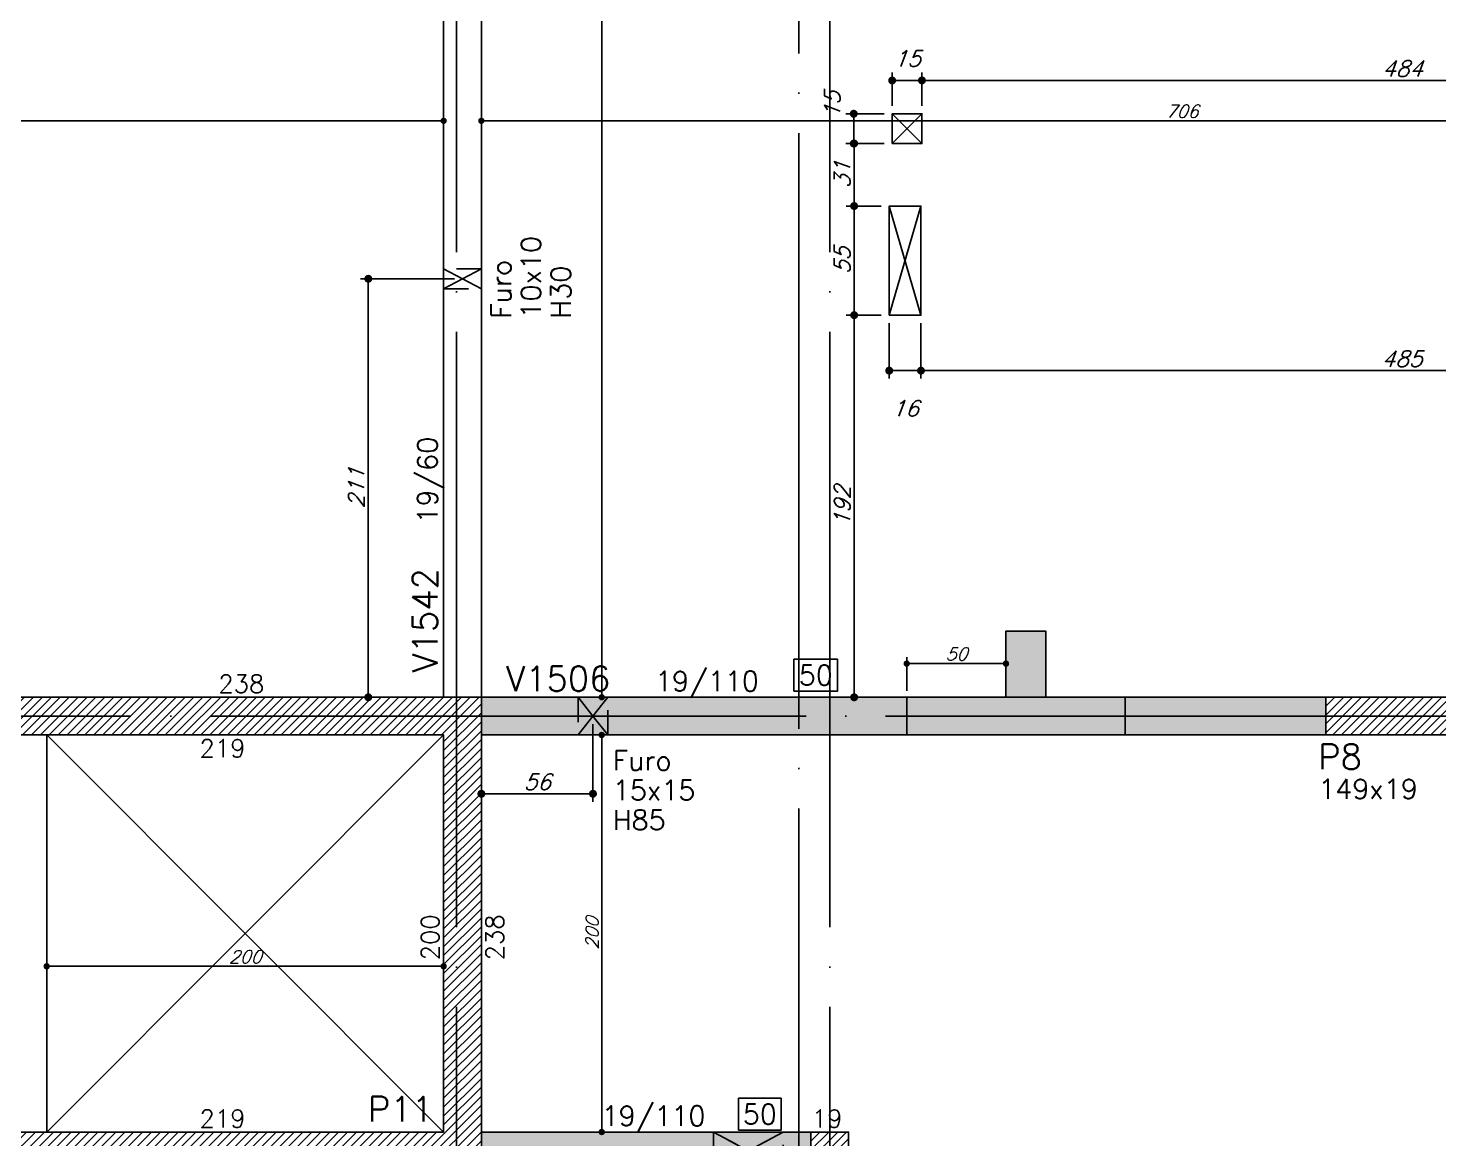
# Model space of a CAD drawing. Header units: millimetres. Extents: x -2368 to 4502, y -1988 to 2217.
# Drawn here: x 1842 to 2552, y 661 to 1221 of the extents above; entities that cross this region are included whole.
import ezdxf
from ezdxf.enums import TextEntityAlignment as Align

# ---------------------------------------------------------------- set-up
doc = ezdxf.new("R2010")
doc.units = ezdxf.units.MM
doc.header["$LTSCALE"] = 50
doc.linetypes.add('EIXO', pattern=[6.8, 6, -0.4, 0, -0.4])
doc.linetypes.add('HIDDEN', pattern=[0.375, 0.25, -0.125])
for name, color, linetype in [('F-CORTE', 4, 'Continuous'), ('F-COTAS', 106, 'Continuous'), ('F-COTAS-FUROS', 50, 'Continuous'), ('F-COTAS-FUROS VIGA', 50, 'Continuous'), ('F-DESNIVEL-1', 254, 'Continuous'), ('F-EIXO', 12, 'EIXO'), ('F-FURO-PAREDE', 2, 'HIDDEN'), ('F-FURO-PAREDE-TEXTOS', 2, 'Continuous'), ('F-LAJES-DIM', 2, 'Continuous'), ('F-PILARES-DIM', 172, 'Continuous'), ('F-PILARES-HACH', 174, 'Continuous'), ('F-PILARES-NOME', 170, 'Continuous'), ('F-PILARES-S', 170, 'Continuous'), ('F-SOLIDO-CORTE', 71, 'Continuous'), ('F-TEXTO', 6, 'Continuous'), ('F-VIGAS', 3, 'Continuous'), ('F-VIGAS-DIM', 2, 'Continuous'), ('F-VIGAS-NOME', 4, 'Continuous'), ('F-VÃO', 1, 'Continuous')]:
    doc.layers.add(name, color=color, linetype=linetype)
doc.styles.add('CP-TEXT-INCL', font='romans.shx', dxfattribs={"oblique": 20})
doc.styles.add('MCP', font='romans.shx')
doc.styles.add('ROMANS', font='romans.shx')
doc.dimstyles.new('CP-COTAS-50', dxfattribs={"dimscale": 0.64, "dimtxt": 10, "dimasz": 5, "dimexe": 5, "dimexo": 5, "dimgap": 2.5, "dimtad": 1, "dimdec": 1, "dimdsep": 46, "dimtxsty": 'CP-TEXT-INCL', "dimblk1": 'DOT', "dimblk2": 'DOT', "dimsah": 1, "dimcen": 9, "dimclrd": 256, "dimclre": 256, "dimclrt": 256, "dimadec": 0, "dimazin": 0, "dimtfac": 1, "dimtdec": 1, "dimtmove": 2, "dimatfit": 3, "dimldrblk": 'DOT', "dimfxl": 0, "dimtolj": 1, "dimarcsym": 0})
doc.dimstyles.new('CP-COTAS-50-FUROS', dxfattribs={"dimscale": 0.8, "dimtxt": 10, "dimasz": 5, "dimexe": 5, "dimexo": 5, "dimgap": 2.5, "dimtad": 1, "dimdec": 0, "dimdsep": 46, "dimtxsty": 'CP-TEXT-INCL', "dimblk1": 'DOT', "dimblk2": 'DOT', "dimsah": 1, "dimcen": 9, "dimclrd": 256, "dimclre": 256, "dimclrt": 256, "dimadec": 0, "dimazin": 0, "dimtfac": 1, "dimtdec": 0, "dimtmove": 2, "dimatfit": 3, "dimldrblk": 'DOT', "dimfxl": 0, "dimtolj": 1, "dimarcsym": 0})

# ---------------------------------------------------------------- blocks, each defined once
blk = doc.blocks.new('*U5')
at = {"layer": 'F-VIGAS-DIM', "color": 1}
blk.add_lwpolyline([(0, 0), (22, 0), (22, 16), (0, 16)], close=True, dxfattribs=at)
at = {"layer": 'F-VIGAS-DIM', "style": 'MCP'}
blk.add_attdef('DIM', text='', height=10, dxfattribs=at).set_placement((11, 8), align=Align.MIDDLE_CENTER)
blk = doc.blocks.new('*U13')
at = {"layer": 'F-EIXO'}
blk.add_line((0, 0), (4857.5, 0), dxfattribs=at)
at = {"layer": 'F-TEXTO', "style": 'ROMANS'}
blk.add_attdef('EIXO', text='', height=17.5, dxfattribs=at).set_placement((-28.21, 0), align=Align.MIDDLE_CENTER)
blk = doc.blocks.new('*U174')
at = {"layer": 'F-EIXO'}
blk.add_line((0, 0), (0, -2778.75), dxfattribs=at)
at = {"layer": 'F-TEXTO', "style": 'ROMANS'}
blk.add_attdef('EIXO', text='', height=17.5, rotation=360, dxfattribs=at).set_placement((0, 28.21), align=Align.MIDDLE_CENTER)
blk = doc.blocks.new('*U22')
at = {"layer": 'F-EIXO'}
blk.add_line((0, 0), (0, -2878.75), dxfattribs=at)
at = {"layer": 'F-TEXTO', "style": 'ROMANS'}
blk.add_attdef('EIXO', text='', height=17.5, rotation=360, dxfattribs=at).set_placement((0, 28.21), align=Align.MIDDLE_CENTER)
blk = doc.blocks.new('_DOT')
at = {"color": 0, "linetype": 'ByBlock'}
blk.add_line((-0.5, 0), (-1, 0), dxfattribs=at)
at = {"color": 0, "linetype": 'ByBlock', "const_width": 0.5}
blk.add_lwpolyline([(-0.25, 0, 1), (0.25, 0, 1)], format="xyb", close=True, dxfattribs=at)
blk = doc.blocks.new('*D109')
at = {"layer": 'DEFPOINTS', "color": 0, "transparency": 16777216}
for p in [(1851, 747.99), (2051, 747.99), (2051, 747.99)]:
    blk.add_point(p, dxfattribs=at)
at = {"layer": 'F-COTAS', "lineweight": -2, "transparency": 16777216}
blk.add_line((1854.2, 747.99), (2047.8, 747.99), dxfattribs=at)
at = {"layer": 'F-COTAS', "lineweight": -2, "transparency": 16777216, "xscale": 3.2, "yscale": 3.2, "zscale": 3.2, "rotation": 180}
blk.add_blockref('_DOT', (1851, 747.99), dxfattribs=at)
at = {"layer": 'F-COTAS', "lineweight": -2, "transparency": 16777216, "xscale": 3.2, "yscale": 3.2, "zscale": 3.2}
blk.add_blockref('_DOT', (2051, 747.99), dxfattribs=at)
at = {"layer": 'F-COTAS', "transparency": 16777216, "insert": (1951, 752.79), "char_height": 6.4, "attachment_point": 5, "style": 'CP-TEXT-INCL'}
blk.add_mtext('\\A1;200', dxfattribs=at)
blk = doc.blocks.new('*D116')
at = {"layer": 'DEFPOINTS', "color": 0, "transparency": 16777216}
for p in [(1295, 1173.87), (2051, 1173.87), (2051, 1173.87)]:
    blk.add_point(p, dxfattribs=at)
at = {"layer": 'F-COTAS', "lineweight": -2, "transparency": 16777216}
blk.add_line((1298.2, 1173.87), (2047.8, 1173.87), dxfattribs=at)
at = {"layer": 'F-COTAS', "lineweight": -2, "transparency": 16777216, "xscale": 3.2, "yscale": 3.2, "zscale": 3.2, "rotation": 180}
blk.add_blockref('_DOT', (1295, 1173.87), dxfattribs=at)
at = {"layer": 'F-COTAS', "lineweight": -2, "transparency": 16777216, "xscale": 3.2, "yscale": 3.2, "zscale": 3.2}
blk.add_blockref('_DOT', (2051, 1173.87), dxfattribs=at)
at = {"layer": 'F-COTAS', "transparency": 16777216, "insert": (1673, 1178.67), "char_height": 6.4, "attachment_point": 5, "style": 'CP-TEXT-INCL'}
blk.add_mtext('\\A1;756', dxfattribs=at)
blk = doc.blocks.new('*D117')
at = {"layer": 'DEFPOINTS', "color": 0, "transparency": 16777216}
for p in [(2070, 1173.87), (2776, 1173.87), (2776, 1173.87)]:
    blk.add_point(p, dxfattribs=at)
at = {"layer": 'F-COTAS', "lineweight": -2, "transparency": 16777216}
blk.add_line((2073.2, 1173.87), (2772.8, 1173.87), dxfattribs=at)
at = {"layer": 'F-COTAS', "lineweight": -2, "transparency": 16777216, "xscale": 3.2, "yscale": 3.2, "zscale": 3.2, "rotation": 180}
blk.add_blockref('_DOT', (2070, 1173.87), dxfattribs=at)
at = {"layer": 'F-COTAS', "lineweight": -2, "transparency": 16777216, "xscale": 3.2, "yscale": 3.2, "zscale": 3.2}
blk.add_blockref('_DOT', (2776, 1173.87), dxfattribs=at)
at = {"layer": 'F-COTAS', "transparency": 16777216, "insert": (2423, 1178.67), "char_height": 6.4, "attachment_point": 5, "style": 'CP-TEXT-INCL'}
blk.add_mtext('\\A1;706', dxfattribs=at)
blk = doc.blocks.new('*D68')
at = {"layer": 'DEFPOINTS', "color": 0, "transparency": 16777216}
for p in [(2130.65, 1605.5), (2130.65, 883.5), (2130.65, 883.5)]:
    blk.add_point(p, dxfattribs=at)
at = {"layer": 'F-COTAS', "lineweight": -2, "transparency": 16777216}
blk.add_line((2130.65, 1602.3), (2130.65, 886.7), dxfattribs=at)
at = {"layer": 'F-COTAS', "lineweight": -2, "transparency": 16777216, "xscale": 3.2, "yscale": 3.2, "zscale": 3.2}
for p, rotation in [((2130.65, 1605.5), 90), ((2130.65, 883.5), 270)]:
    blk.add_blockref('_DOT', p, dxfattribs=dict(at, rotation=rotation))
at = {"layer": 'F-COTAS', "transparency": 16777216, "insert": (2125.85, 1244.5), "char_height": 6.4, "attachment_point": 5, "rotation": 90, "style": 'CP-TEXT-INCL'}
blk.add_mtext('\\A1;722', dxfattribs=at)
blk = doc.blocks.new('*D69')
at = {"layer": 'DEFPOINTS', "color": 0, "transparency": 16777216}
for p in [(2130.65, 864.5), (2130.65, 664.5), (2130.65, 664.5)]:
    blk.add_point(p, dxfattribs=at)
at = {"layer": 'F-COTAS', "lineweight": -2, "transparency": 16777216}
blk.add_line((2130.65, 861.3), (2130.65, 667.7), dxfattribs=at)
at = {"layer": 'F-COTAS', "lineweight": -2, "transparency": 16777216, "xscale": 3.2, "yscale": 3.2, "zscale": 3.2}
for p, rotation in [((2130.65, 864.5), 90), ((2130.65, 664.5), 270)]:
    blk.add_blockref('_DOT', p, dxfattribs=dict(at, rotation=rotation))
at = {"layer": 'F-COTAS', "transparency": 16777216, "insert": (2125.85, 764.5), "char_height": 6.4, "attachment_point": 5, "rotation": 90, "style": 'CP-TEXT-INCL'}
blk.add_mtext('\\A1;200', dxfattribs=at)
blk = doc.blocks.new('*D149')
at = {"layer": 'DEFPOINTS', "color": 0, "transparency": 16777216}
for p in [(2334.31, 916.85), (2334.31, 900.46), (2284.31, 883.5)]:
    blk.add_point(p, dxfattribs=at)
at = {"layer": 'F-COTAS', "lineweight": -2, "transparency": 16777216}
for p, q in [((2334.31, 913.65), (2334.31, 897.26)), ((2284.31, 886.7), (2284.31, 903.66)), ((2287.51, 900.46), (2331.11, 900.46))]:
    blk.add_line(p, q, dxfattribs=at)
at = {"layer": 'F-COTAS', "lineweight": -2, "transparency": 16777216, "xscale": 3.2, "yscale": 3.2, "zscale": 3.2, "rotation": 180}
blk.add_blockref('_DOT', (2284.31, 900.46), dxfattribs=at)
at = {"layer": 'F-COTAS', "lineweight": -2, "transparency": 16777216, "xscale": 3.2, "yscale": 3.2, "zscale": 3.2}
blk.add_blockref('_DOT', (2334.31, 900.46), dxfattribs=at)
at = {"layer": 'F-COTAS', "transparency": 16777216, "insert": (2309.31, 905.26), "char_height": 6.4, "attachment_point": 5, "style": 'CP-TEXT-INCL'}
blk.add_mtext('\\A1;50', dxfattribs=at)
blk = doc.blocks.new('*D198')
at = {"layer": 'DEFPOINTS', "color": 0, "transparency": 16777216}
for p in [(2796, 1664.5), (2927.77, 1664.5), (2255, -894.5)]:
    blk.add_point(p, dxfattribs=at)
at = {"layer": 'F-COTAS', "lineweight": -2, "transparency": 16777216}
for p, q in [((2799.2, 1664.5), (2930.97, 1664.5)), ((2927.77, -891.3), (2927.77, 1661.3)), ((2258.2, -894.5), (2930.97, -894.5))]:
    blk.add_line(p, q, dxfattribs=at)
at = {"layer": 'F-COTAS', "lineweight": -2, "transparency": 16777216, "xscale": 3.2, "yscale": 3.2, "zscale": 3.2}
for p, rotation in [((2927.77, 1664.5), 90), ((2927.77, -894.5), 270)]:
    blk.add_blockref('_DOT', p, dxfattribs=dict(at, rotation=rotation))
at = {"layer": 'F-COTAS', "transparency": 16777216, "insert": (2922.97, 385), "char_height": 6.4, "attachment_point": 5, "rotation": 90, "style": 'CP-TEXT-INCL'}
blk.add_mtext('\\A1;2559', dxfattribs=at)
blk = doc.blocks.new('*U347')
at = {"layer": 'F-VÃO'}
for p, q in [((0, 0), (16, 55)), ((0, 55), (16, 0))]:
    blk.add_line(p, q, dxfattribs=at)
at = {"layer": 'F-VÃO', "color": 3}
blk.add_lwpolyline([(0, 0), (16, 0), (16, 55), (0, 55)], close=True, dxfattribs=at)
blk = doc.blocks.new('*U350')
at = {"layer": 'F-VÃO'}
for p, q in [((0, 0), (15, 15)), ((0, 15), (15, 0))]:
    blk.add_line(p, q, dxfattribs=at)
at = {"layer": 'F-VÃO', "color": 3}
blk.add_lwpolyline([(0, 0), (15, 0), (15, 15), (0, 15)], close=True, dxfattribs=at)
blk = doc.blocks.new('*D415')
at = {"layer": 'DEFPOINTS', "color": 0, "transparency": 16777216}
for p in [(2257.82, 1075.95), (2275.48, 1075.95), (2274.5, 883.5)]:
    blk.add_point(p, dxfattribs=at)
at = {"layer": 'F-COTAS-FUROS', "lineweight": -2, "transparency": 16777216}
for p, q in [((2271.48, 1075.95), (2253.82, 1075.95)), ((2257.82, 887.5), (2257.82, 1071.95)), ((2270.5, 883.5), (2253.82, 883.5))]:
    blk.add_line(p, q, dxfattribs=at)
at = {"layer": 'F-COTAS-FUROS', "lineweight": -2, "transparency": 16777216, "xscale": 4, "yscale": 4, "zscale": 4}
for p, rotation in [((2257.82, 1075.95), 90), ((2257.82, 883.5), 270)]:
    blk.add_blockref('_DOT', p, dxfattribs=dict(at, rotation=rotation))
at = {"layer": 'F-COTAS-FUROS', "transparency": 16777216, "insert": (2251.82, 979.73), "char_height": 8, "attachment_point": 5, "rotation": 90, "style": 'CP-TEXT-INCL'}
blk.add_mtext('\\A1;192', dxfattribs=at)
blk = doc.blocks.new('*D416')
at = {"layer": 'DEFPOINTS', "color": 0, "transparency": 16777216}
for p in [(2257.82, 1130.95), (2275.48, 1130.95), (2275.48, 1075.95)]:
    blk.add_point(p, dxfattribs=at)
at = {"layer": 'F-COTAS-FUROS', "lineweight": -2, "transparency": 16777216}
for p, q in [((2271.48, 1130.95), (2253.82, 1130.95)), ((2257.82, 1079.95), (2257.82, 1126.95)), ((2271.48, 1075.95), (2253.82, 1075.95))]:
    blk.add_line(p, q, dxfattribs=at)
at = {"layer": 'F-COTAS-FUROS', "lineweight": -2, "transparency": 16777216, "xscale": 4, "yscale": 4, "zscale": 4}
for p, rotation in [((2257.82, 1130.95), 90), ((2257.82, 1075.95), 270)]:
    blk.add_blockref('_DOT', p, dxfattribs=dict(at, rotation=rotation))
at = {"layer": 'F-COTAS-FUROS', "transparency": 16777216, "insert": (2251.82, 1103.45), "char_height": 8, "attachment_point": 5, "rotation": 90, "style": 'CP-TEXT-INCL'}
blk.add_mtext('\\A1;55', dxfattribs=at)
blk = doc.blocks.new('*D417')
at = {"layer": 'DEFPOINTS', "color": 0, "transparency": 16777216}
for p in [(2257.82, 1162.43), (2276.97, 1162.43), (2275.48, 1130.95)]:
    blk.add_point(p, dxfattribs=at)
at = {"layer": 'F-COTAS-FUROS', "lineweight": -2, "transparency": 16777216}
for p, q in [((2272.97, 1162.43), (2253.82, 1162.43)), ((2257.82, 1134.95), (2257.82, 1158.43)), ((2271.48, 1130.95), (2253.82, 1130.95))]:
    blk.add_line(p, q, dxfattribs=at)
at = {"layer": 'F-COTAS-FUROS', "lineweight": -2, "transparency": 16777216, "xscale": 4, "yscale": 4, "zscale": 4}
for p, rotation in [((2257.82, 1162.43), 90), ((2257.82, 1130.95), 270)]:
    blk.add_blockref('_DOT', p, dxfattribs=dict(at, rotation=rotation))
at = {"layer": 'F-COTAS-FUROS', "transparency": 16777216, "insert": (2251.82, 1146.69), "char_height": 8, "attachment_point": 5, "rotation": 90, "style": 'CP-TEXT-INCL'}
blk.add_mtext('\\A1;31', dxfattribs=at)
blk = doc.blocks.new('*D418')
at = {"layer": 'DEFPOINTS', "color": 0, "transparency": 16777216}
for p in [(2257.62, 1177.43), (2276.97, 1177.43), (2276.97, 1162.43)]:
    blk.add_point(p, dxfattribs=at)
at = {"layer": 'F-COTAS-FUROS', "lineweight": -2, "transparency": 16777216}
for p, q in [((2272.97, 1177.43), (2253.62, 1177.43)), ((2257.62, 1166.43), (2257.62, 1173.43)), ((2272.97, 1162.43), (2253.62, 1162.43))]:
    blk.add_line(p, q, dxfattribs=at)
at = {"layer": 'F-COTAS-FUROS', "lineweight": -2, "transparency": 16777216, "xscale": 4, "yscale": 4, "zscale": 4}
for p, rotation in [((2257.62, 1177.43), 90), ((2257.62, 1162.43), 270)]:
    blk.add_blockref('_DOT', p, dxfattribs=dict(at, rotation=rotation))
at = {"layer": 'F-COTAS-FUROS', "transparency": 16777216, "insert": (2246.82, 1181.87), "char_height": 8, "attachment_point": 5, "rotation": 90, "style": 'CP-TEXT-INCL'}
blk.add_mtext('\\A1;15', dxfattribs=at)
blk = doc.blocks.new('*D419')
at = {"layer": 'DEFPOINTS', "color": 0, "transparency": 16777216}
for p in [(2275.48, 1075.95), (2291.48, 1075.95), (2291.48, 1048.02)]:
    blk.add_point(p, dxfattribs=at)
at = {"layer": 'F-COTAS-FUROS', "lineweight": -2, "transparency": 16777216}
for p, q in [((2275.48, 1071.95), (2275.48, 1044.02)), ((2291.48, 1071.95), (2291.48, 1044.02)), ((2279.48, 1048.02), (2287.48, 1048.02))]:
    blk.add_line(p, q, dxfattribs=at)
at = {"layer": 'F-COTAS-FUROS', "lineweight": -2, "transparency": 16777216, "xscale": 4, "yscale": 4, "zscale": 4, "rotation": 180}
blk.add_blockref('_DOT', (2275.48, 1048.02), dxfattribs=at)
at = {"layer": 'F-COTAS-FUROS', "lineweight": -2, "transparency": 16777216, "xscale": 4, "yscale": 4, "zscale": 4}
blk.add_blockref('_DOT', (2291.48, 1048.02), dxfattribs=at)
at = {"layer": 'F-COTAS-FUROS', "transparency": 16777216, "insert": (2283.48, 1029.02), "char_height": 8, "attachment_point": 5, "style": 'CP-TEXT-INCL'}
blk.add_mtext('\\A1;16', dxfattribs=at)
blk = doc.blocks.new('*D420')
at = {"layer": 'DEFPOINTS', "color": 0, "transparency": 16777216}
for p in [(2291.48, 1075.95), (2776, 1051.5), (2776, 1048.02)]:
    blk.add_point(p, dxfattribs=at)
at = {"layer": 'F-COTAS-FUROS', "lineweight": -2, "transparency": 16777216}
for p, q in [((2291.48, 1071.95), (2291.48, 1044.02)), ((2295.48, 1048.02), (2772, 1048.02)), ((2776, 1047.5), (2776, 1044.02))]:
    blk.add_line(p, q, dxfattribs=at)
at = {"layer": 'F-COTAS-FUROS', "lineweight": -2, "transparency": 16777216, "xscale": 4, "yscale": 4, "zscale": 4, "rotation": 180}
blk.add_blockref('_DOT', (2291.48, 1048.02), dxfattribs=at)
at = {"layer": 'F-COTAS-FUROS', "lineweight": -2, "transparency": 16777216, "xscale": 4, "yscale": 4, "zscale": 4}
blk.add_blockref('_DOT', (2776, 1048.02), dxfattribs=at)
at = {"layer": 'F-COTAS-FUROS', "transparency": 16777216, "insert": (2533.74, 1054.02), "char_height": 8, "attachment_point": 5, "style": 'CP-TEXT-INCL'}
blk.add_mtext('\\A1;485', dxfattribs=at)
blk = doc.blocks.new('*D421')
at = {"layer": 'DEFPOINTS', "color": 0, "transparency": 16777216}
for p in [(2291.97, 1194.21), (2276.97, 1177.43), (2291.97, 1177.43)]:
    blk.add_point(p, dxfattribs=at)
at = {"layer": 'F-COTAS-FUROS', "lineweight": -2, "transparency": 16777216}
for p, q in [((2276.97, 1181.43), (2276.97, 1198.21)), ((2280.97, 1194.21), (2287.97, 1194.21)), ((2291.97, 1181.43), (2291.97, 1198.21))]:
    blk.add_line(p, q, dxfattribs=at)
at = {"layer": 'F-COTAS-FUROS', "lineweight": -2, "transparency": 16777216, "xscale": 4, "yscale": 4, "zscale": 4, "rotation": 180}
blk.add_blockref('_DOT', (2276.97, 1194.21), dxfattribs=at)
at = {"layer": 'F-COTAS-FUROS', "lineweight": -2, "transparency": 16777216, "xscale": 4, "yscale": 4, "zscale": 4}
blk.add_blockref('_DOT', (2291.97, 1194.21), dxfattribs=at)
at = {"layer": 'F-COTAS-FUROS', "transparency": 16777216, "insert": (2284.47, 1205.21), "char_height": 8, "attachment_point": 5, "style": 'CP-TEXT-INCL'}
blk.add_mtext('\\A1;15', dxfattribs=at)
blk = doc.blocks.new('*D422')
at = {"layer": 'DEFPOINTS', "color": 0, "transparency": 16777216}
for p in [(2776, 1194.21), (2291.97, 1177.43), (2776, 1177.43)]:
    blk.add_point(p, dxfattribs=at)
at = {"layer": 'F-COTAS-FUROS', "lineweight": -2, "transparency": 16777216}
for p, q in [((2291.97, 1181.43), (2291.97, 1198.21)), ((2295.97, 1194.21), (2772, 1194.21)), ((2776, 1181.43), (2776, 1198.21))]:
    blk.add_line(p, q, dxfattribs=at)
at = {"layer": 'F-COTAS-FUROS', "lineweight": -2, "transparency": 16777216, "xscale": 4, "yscale": 4, "zscale": 4, "rotation": 180}
blk.add_blockref('_DOT', (2291.97, 1194.21), dxfattribs=at)
at = {"layer": 'F-COTAS-FUROS', "lineweight": -2, "transparency": 16777216, "xscale": 4, "yscale": 4, "zscale": 4}
blk.add_blockref('_DOT', (2776, 1194.21), dxfattribs=at)
at = {"layer": 'F-COTAS-FUROS', "transparency": 16777216, "insert": (2533.99, 1200.21), "char_height": 8, "attachment_point": 5, "style": 'CP-TEXT-INCL'}
blk.add_mtext('\\A1;484', dxfattribs=at)
blk = doc.blocks.new('*U29')
at = {"layer": 'F-LAJES-DIM', "color": 1}
blk.add_lwpolyline([(0, 0), (21.39, 0), (21.39, 16), (0, 16)], close=True, dxfattribs=at)
at = {"layer": 'F-LAJES-DIM', "style": 'MCP'}
blk.add_attdef('DIM', text='', height=10, dxfattribs=at).set_placement((10.7, 8), align=Align.MIDDLE_CENTER)
blk = doc.blocks.new('*D517')
at = {"layer": 'DEFPOINTS', "color": 0, "linetype": 'Continuous', "transparency": 16777216}
for p in [(2126.22, 874), (2070, 850.57), (2070, 834.9)]:
    blk.add_point(p, dxfattribs=at)
at = {"layer": 'F-COTAS-FUROS VIGA', "linetype": 'Continuous', "lineweight": -2, "transparency": 16777216}
for p, q in [((2126.22, 870), (2126.22, 830.9)), ((2070, 846.57), (2070, 830.9)), ((2122.22, 834.9), (2074, 834.9))]:
    blk.add_line(p, q, dxfattribs=at)
at = {"layer": 'F-COTAS-FUROS VIGA', "linetype": 'Continuous', "lineweight": -2, "transparency": 16777216, "xscale": 4, "yscale": 4, "zscale": 4, "rotation": 180}
blk.add_blockref('_DOT', (2070, 834.9), dxfattribs=at)
at = {"layer": 'F-COTAS-FUROS VIGA', "linetype": 'Continuous', "lineweight": -2, "transparency": 16777216, "xscale": 4, "yscale": 4, "zscale": 4}
blk.add_blockref('_DOT', (2126.22, 834.9), dxfattribs=at)
at = {"layer": 'F-COTAS-FUROS VIGA', "linetype": 'Continuous', "transparency": 16777216, "insert": (2098.11, 840.9), "char_height": 8, "attachment_point": 5, "style": 'CP-TEXT-INCL'}
blk.add_mtext('\\A1;56', dxfattribs=at)
blk = doc.blocks.new('*D525')
at = {"layer": 'DEFPOINTS', "color": 0, "linetype": 'Continuous', "transparency": 16777216}
for p in [(2013.04, 1094.3), (2060.5, 1094.3), (2025.35, 883.5)]:
    blk.add_point(p, dxfattribs=at)
at = {"layer": 'F-COTAS-FUROS VIGA', "linetype": 'Continuous', "lineweight": -2, "transparency": 16777216}
for p, q in [((2056.5, 1094.3), (2009.04, 1094.3)), ((2013.04, 887.5), (2013.04, 1090.3)), ((2021.35, 883.5), (2009.04, 883.5))]:
    blk.add_line(p, q, dxfattribs=at)
at = {"layer": 'F-COTAS-FUROS VIGA', "linetype": 'Continuous', "lineweight": -2, "transparency": 16777216, "xscale": 4, "yscale": 4, "zscale": 4}
for p, rotation in [((2013.04, 1094.3), 90), ((2013.04, 883.5), 270)]:
    blk.add_blockref('_DOT', p, dxfattribs=dict(at, rotation=rotation))
at = {"layer": 'F-COTAS-FUROS VIGA', "linetype": 'Continuous', "transparency": 16777216, "insert": (2007.04, 988.9), "char_height": 8, "attachment_point": 5, "rotation": 90, "style": 'CP-TEXT-INCL'}
blk.add_mtext('\\A1;211', dxfattribs=at)

msp = doc.modelspace()

# ---------------------------------------------------------------- hatches: boundary and pattern name
at = {"layer": 'F-DESNIVEL-1'}
h = msp.add_hatch(color=256, dxfattribs=at)
h.dxf.hatch_style = 1
h.paths.add_polyline_path([(2070, 645.5), (2236, 645.5), (2236, 664.5), (2070, 664.5)])
at = {"layer": 'F-PILARES-HACH', "linetype": 'Continuous'}
h = msp.add_hatch(dxfattribs=at)
h.set_pattern_fill('ANSI31', color=256, style=0)
h.paths.add_polyline_path([(2070, 645.5), (2070, 883.5), (1832, 883.5), (1832, 864.5), (2051, 864.5), (2051, 664.5), (1832, 664.5), (1832, 645.5)], flags=16)
h = msp.add_hatch(dxfattribs=at)
h.set_pattern_fill('ANSI31', color=256, style=0)
h.paths.add_polyline_path([(2495.5, 864.5), (2644.5, 864.5), (2644.5, 883.5), (2495.5, 883.5)], flags=16)
h = msp.add_hatch(dxfattribs=at)
h.set_pattern_fill('ANSI31', color=256, style=0)
h.paths.add_polyline_path([(2236, 602.47), (2295, 602.47), (2295, 617.47), (2255, 617.47), (2255, 664.5), (2236, 664.5)], flags=16)
at = {"layer": 'F-SOLIDO-CORTE', "linetype": 'Continuous'}
msp.add_hatch(color=256, dxfattribs=at).paths.add_polyline_path([(2284.31, 864.5), (2394.31, 864.5), (2394.31, 883.5), (2354.31, 883.5), (2354.31, 916.85), (2334.31, 916.85), (2334.31, 883.5), (2284.31, 883.5)])
msp.add_hatch(color=256, dxfattribs=at).paths.add_polyline_path([(2284.31, 864.5), (2394.31, 864.5), (2394.31, 883.5), (2354.31, 883.5), (2354.31, 916.85), (2334.31, 916.85), (2334.31, 883.5), (2284.31, 883.5)])

# ---------------------------------------------------------------- linework, layer by layer
at = {"layer": 'F-CORTE', "linetype": 'Continuous'}
msp.add_lwpolyline([(2284.31, 864.5), (2394.31, 864.5), (2394.31, 883.5), (2354.31, 883.5), (2354.31, 916.85), (2354.31, 883.5), (2394.31, 883.5), (2394.31, 864.5), (2284.31, 864.5), (2284.31, 883.5), (2334.31, 883.5), (2334.31, 916.85), (2334.31, 883.5), (2284.31, 883.5), (2284.31, 864.5)], dxfattribs=at)
at = {"layer": 'F-DESNIVEL-1', "linetype": 'Continuous'}
for points in [[(2070.1, 883.5), (2070.1, 864.5), (2495.4, 864.5)], [(2070.1, 883.5), (2495.4, 864.5), (2495.4, 883.5)], [(2070.1, 883.5), (2495.4, 883.5), (2070.1, 883.5)]]:
    msp.add_solid(points, dxfattribs=at)
at = {"layer": 'F-FURO-PAREDE'}
for points in [[(2060.5, 1094.3), (2070, 1089.3), (2070, 1099.3), (2060.5, 1094.3), (2070, 1099.3), (2051, 1099.3), (2060.5, 1094.3), (2051, 1099.3), (2051, 1089.3), (2060.5, 1094.3), (2051, 1089.3), (2070, 1089.3), (2060.5, 1094.3)], [(2126.22, 874), (2118.72, 864.5), (2133.72, 864.5), (2126.22, 874), (2133.72, 864.5), (2133.72, 883.5), (2126.22, 874), (2133.72, 883.5), (2118.72, 883.5), (2126.22, 874), (2118.72, 883.5), (2118.72, 864.5), (2126.22, 874)], [(2204.5, 655), (2187, 645.5), (2222, 645.5), (2204.5, 655), (2222, 645.5), (2222, 664.5), (2204.5, 655), (2222, 664.5), (2187, 664.5), (2204.5, 655), (2187, 664.5), (2187, 645.5), (2204.5, 655)]]:
    msp.add_lwpolyline(points, dxfattribs=at)
at = {"layer": 'F-PILARES-S', "linetype": 'Continuous'}
for points in [[(2070, 645.5), (2070, 883.5), (1832, 883.5), (1832, 864.5), (2051, 864.5), (2051, 664.5), (1832, 664.5), (1832, 645.5), (2070, 645.5)], [(2495.5, 864.5), (2644.5, 864.5), (2644.5, 883.5), (2495.5, 883.5), (2495.5, 864.5)], [(2236, 602.47), (2295, 602.47), (2295, 617.47), (2255, 617.47), (2255, 664.5), (2236, 664.5), (2236, 602.47)]]:
    msp.add_lwpolyline(points, dxfattribs=at)
at = {"layer": 'F-SOLIDO-CORTE'}
msp.add_lwpolyline([(2284.31, 864.5), (2394.31, 864.5), (2394.31, 883.5), (2354.31, 883.5), (2354.31, 916.85), (2334.31, 916.85), (2334.31, 883.5), (2284.31, 883.5), (2284.31, 864.5)], dxfattribs=at)
msp.add_lwpolyline([(2284.31, 864.5), (2394.31, 864.5), (2394.31, 883.5), (2354.31, 883.5), (2354.31, 916.85), (2334.31, 916.85), (2334.31, 883.5), (2284.31, 883.5), (2284.31, 864.5)], dxfattribs=at)
at = {"layer": 'F-VIGAS'}
for points in [[(2051, 1291), (2051, 883.5)], [(2070, 883.5), (2070, 1291)], [(2495.5, 883.5), (2070, 883.5)], [(1851, 664.5), (1851, 864.5)], [(2070, 864.5), (2495.5, 864.5)], [(2236, 664.5), (2070, 664.5)]]:
    msp.add_lwpolyline(points, dxfattribs=at)
at = {"layer": 'F-VÃO'}
for p, q in [((1851, 664.5), (2051, 864.5)), ((1851, 864.5), (2051, 664.5))]:
    msp.add_line(p, q, dxfattribs=at)

# ---------------------------------------------------------------- block references
at = {"layer": 'F-EIXO', "linetype": 'Continuous'}
for name, p in [('*U22', (2230, 1847.82)), ('*U174', (2057.5, 1747.82)), ('*U174', (2245.5, 1747.82)), ('*U13', (-1807.52, 874))]:
    msp.add_blockref(name, p, dxfattribs=at)
at = {"layer": 'F-LAJES-DIM', "linetype": 'Continuous'}
msp.add_blockref('*U29', (2199.61, 665.48), dxfattribs=at).add_auto_attribs({'DIM': '50'})
at = {"layer": 'F-VIGAS-DIM', "linetype": 'Continuous'}
msp.add_blockref('*U5', (2227.5, 886.62), dxfattribs=at).add_auto_attribs({'DIM': '50'})
at = {"layer": 'F-VÃO'}
for name, p in [('*U350', (2276.97, 1162.43)), ('*U347', (2275.48, 1075.95))]:
    msp.add_blockref(name, p, dxfattribs=at)

# ---------------------------------------------------------------- texts
at = {"layer": 'F-FURO-PAREDE-TEXTOS', "linetype": 'Continuous', "style": 'MCP'}
for s, p in [('10x10', (2100, 1074.3)), ('Furo', (2085, 1074.3)), ('H30', (2115, 1074.3))]:
    msp.add_text(s, height=10, rotation=90, dxfattribs=at).set_placement(p)
for s, p in [('Furo', (2136.25, 846.7)), ('15x15', (2136.25, 831.7)), ('H85', (2136.25, 816.7))]:
    msp.add_text(s, height=10, dxfattribs=at).set_placement(p)
at = {"layer": 'F-PILARES-DIM', "linetype": 'Continuous', "style": 'MCP'}
for s, height, p in [('238', 9, (1937.5, 885.75)), ('219', 9, (1928, 853.25)), ('149x19', 10, (2491.66, 832.29)), ('219', 9, (1928, 666.75)), ('19', 9, (2236.5, 666.75))]:
    msp.add_text(s, height=height, dxfattribs=at).set_placement(p)
for s, p in [('200', (2048.75, 751)), ('238', (2081.25, 751))]:
    msp.add_text(s, height=9, rotation=90, dxfattribs=at).set_placement(p)
at = {"layer": 'F-PILARES-NOME', "linetype": 'Continuous', "style": 'MCP'}
for s, p in [('P8', (2491.66, 847.29)), ('P11', (2012.91, 669.84))]:
    msp.add_text(s, height=12.5, dxfattribs=at).set_placement(p)
at = {"layer": 'F-VIGAS-DIM', "linetype": 'Continuous', "style": 'MCP'}
msp.add_text('19/60', height=10, rotation=90, dxfattribs=at).set_placement((2047.88, 971))
for p in [(2157.5, 886.62), (2130.61, 667.62)]:
    msp.add_text('19/110', height=10, dxfattribs=at).set_placement(p)
at = {"layer": 'F-VIGAS-NOME', "linetype": 'Continuous', "style": 'MCP'}
msp.add_text('V1542', height=12.5, rotation=90, dxfattribs=at).set_placement((2047.88, 896))
msp.add_text('V1506', height=12.5, dxfattribs=at).set_placement((2082.5, 886.62))

# ---------------------------------------------------------------- dimensions: what is measured, and where the dimension line sits
at = {"layer": 'F-COTAS'}
for base, p1, p2, angle, picture, middle in [((2927.77, 1664.5), (2255, -894.5), (2796, 1664.5), 90, '*D198', (2922.97, 385)), ((2130.65, 883.5), (2130.65, 1605.5), (2130.65, 883.5), 90, '*D68', (2125.85, 1244.5)), ((2051, 1173.87), (1295, 1173.87), (2051, 1173.87), 180, '*D116', (1673, 1178.67)), ((2776, 1173.87), (2070, 1173.87), (2776, 1173.87), 180, '*D117', (2423, 1178.67)), ((2130.65, 664.5), (2130.65, 864.5), (2130.65, 664.5), 90, '*D69', (2125.85, 764.5)), ((2051, 747.99), (1851, 747.99), (2051, 747.99), 180, '*D109', (1951, 752.79))]:
    dim = msp.add_linear_dim(base=base, p1=p1, p2=p2, angle=angle, dimstyle='CP-COTAS-50', dxfattribs=at)
    dim.commit()
    dim.dimension.update_dxf_attribs({"geometry": picture, "text_midpoint": middle})
dim = msp.add_linear_dim(base=(2334.31, 900.46), p1=(2284.31, 883.5), p2=(2334.31, 916.85), dimstyle='CP-COTAS-50', dxfattribs=at)
dim.commit()
dim.dimension.update_dxf_attribs({"geometry": '*D149', "text_midpoint": (2309.31, 905.26)})
at = {"layer": 'F-COTAS-FUROS'}
for base, p1, p2, picture, middle in [((2291.97, 1194.21), (2276.97, 1177.43), (2291.97, 1177.43), '*D421', (2284.47, 1205.21)), ((2776, 1194.21), (2291.97, 1177.43), (2776, 1177.43), '*D422', (2533.99, 1200.21)), ((2291.48, 1048.02), (2275.48, 1075.95), (2291.48, 1075.95), '*D419', (2283.48, 1029.02)), ((2776, 1048.02), (2291.48, 1075.95), (2776, 1051.5), '*D420', (2533.74, 1054.02))]:
    dim = msp.add_linear_dim(base=base, p1=p1, p2=p2, dimstyle='CP-COTAS-50-FUROS', dxfattribs=at)
    dim.commit()
    dim.dimension.update_dxf_attribs({"geometry": picture, "text_midpoint": middle})
dim = msp.add_linear_dim(base=(2257.62, 1177.43), p1=(2276.97, 1162.43), p2=(2276.97, 1177.43), angle=90, dimstyle='CP-COTAS-50-FUROS', dxfattribs=at)
dim.commit()
dim.dimension.update_dxf_attribs({"geometry": '*D418', "text_midpoint": (2246.82, 1181.87), "dimtype": 160})
for base, p1, p2, picture, middle in [((2257.82, 1162.43), (2275.48, 1130.95), (2276.97, 1162.43), '*D417', (2251.82, 1146.69)), ((2257.82, 1130.95), (2275.48, 1075.95), (2275.48, 1130.95), '*D416', (2251.82, 1103.45)), ((2257.82, 1075.95), (2274.5, 883.5), (2275.48, 1075.95), '*D415', (2251.82, 979.73))]:
    dim = msp.add_linear_dim(base=base, p1=p1, p2=p2, angle=90, dimstyle='CP-COTAS-50-FUROS', dxfattribs=at)
    dim.commit()
    dim.dimension.update_dxf_attribs({"geometry": picture, "text_midpoint": middle})
at = {"layer": 'F-COTAS-FUROS VIGA', "linetype": 'Continuous'}
dim = msp.add_linear_dim(base=(2013.04, 1094.3), p1=(2025.35, 883.5), p2=(2060.5, 1094.3), angle=90, dimstyle='CP-COTAS-50-FUROS', dxfattribs=at)
dim.commit()
dim.dimension.update_dxf_attribs({"geometry": '*D525', "text_midpoint": (2007.04, 988.9)})
dim = msp.add_linear_dim(base=(2070, 834.9), p1=(2126.22, 874), p2=(2070, 850.57), dimstyle='CP-COTAS-50-FUROS', dxfattribs=at)
dim.commit()
dim.dimension.update_dxf_attribs({"geometry": '*D517', "text_midpoint": (2098.11, 840.9)})

doc.saveas('drawing.dxf')
